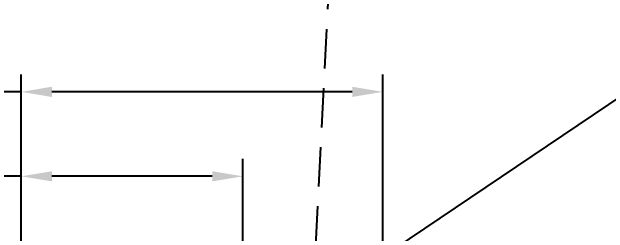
# Model space of a CAD drawing. Header units: millimetres. Extents: x 17891 to 32328, y 18593 to 29476.
# Drawn here: x 17946.2 to 18042, y 18991.7 to 19027.3 of the extents above; entities that cross this region are included whole.
import ezdxf

# ---------------------------------------------------------------- set-up
doc = ezdxf.new("R2010")
doc.units = ezdxf.units.MM
doc.header["$LTSCALE"] = 5
doc.linetypes.add('HIDDEN', pattern=[9.525, 6.35, -3.175])
doc.layers.add('WS-NO-CONTROL', color=3, linetype='Continuous')
doc.styles.add('SUBMITTAL', font='romans.shx', dxfattribs={"width": 0.75})
doc.dimstyles.new('SUBMITTAL', dxfattribs={"dimtxt": 0.09375, "dimasz": 0.09375, "dimexe": 0.03125, "dimexo": 0.0625, "dimgap": 0.0625, "dimtad": 0, "dimdec": 4, "dimzin": 4, "dimdsep": 46, "dimlunit": 4, "dimtxsty": 'SUBMITTAL', "dimcen": 0.09375, "dimclre": 6, "dimadec": 0, "dimazin": 0, "dimtfac": 1, "dimtdec": 0, "dimtofl": 0, "dimtmove": 0, "dimatfit": 3, "dimfxl": 0, "dimfrac": 2, "dimtolj": 1, "dimtzin": 4, "dimarcsym": 0})

# ---------------------------------------------------------------- blocks, each defined once
blk = doc.blocks.new('*D72')
at = {"layer": 'WS-NO-CONTROL', "color": 6, "lineweight": -2}
for p, q in [((17947.667, 18976.129), (17947.667, 19017.259)), ((18005.818, 18975.861), (18005.818, 19017.259))]:
    blk.add_line(p, q, dxfattribs=at)
at = {"layer": 'WS-NO-CONTROL', "color": 3, "lineweight": -2}
for p, q in [((17947.667, 19014.442), (17942.738, 19014.442)), ((18000.888, 19014.442), (17952.596, 19014.442))]:
    blk.add_line(p, q, dxfattribs=at)
at = {"layer": 'WS-NO-CONTROL', "color": 3}
for points in [[(17952.596, 19015.263), (17952.596, 19013.62), (17947.667, 19014.442)], [(18000.888, 19015.263), (18000.888, 19013.62), (18005.818, 19014.442)]]:
    blk.add_solid(points, dxfattribs=at)
at = {"layer": 'WS-NO-CONTROL', "color": 3, "insert": (17923.988, 19014.442), "char_height": 4.9294, "attachment_point": 5, "style": 'SUBMITTAL'}
blk.add_mtext('\\A1;4\'-10 1/8"', dxfattribs=at)
blk = doc.blocks.new('*D73')
at = {"layer": 'WS-NO-CONTROL', "color": 6, "lineweight": -2}
for p, q in [((17947.667, 18976.129), (17947.667, 19003.663)), ((17983.304, 18975.861), (17983.304, 19003.663))]:
    blk.add_line(p, q, dxfattribs=at)
at = {"layer": 'WS-NO-CONTROL', "color": 3, "lineweight": -2}
for p, q in [((17947.667, 19000.846), (17942.738, 19000.846)), ((17978.375, 19000.846), (17952.596, 19000.846))]:
    blk.add_line(p, q, dxfattribs=at)
at = {"layer": 'WS-NO-CONTROL', "color": 3}
for points in [[(17952.596, 19001.667), (17952.596, 19000.024), (17947.667, 19000.846)], [(17978.375, 19001.667), (17978.375, 19000.024), (17983.304, 19000.846)]]:
    blk.add_solid(points, dxfattribs=at)
at = {"layer": 'WS-NO-CONTROL', "color": 3, "insert": (17923.988, 19000.846), "char_height": 4.9294, "attachment_point": 5, "style": 'SUBMITTAL'}
blk.add_mtext('\\A1;2\'-11 5/8"', dxfattribs=at)

msp = doc.modelspace()

# ---------------------------------------------------------------- linework, layer by layer
at = {"layer": 'WS-NO-CONTROL', "linetype": 'HIDDEN', "ltscale": 0.2}
msp.add_line((17994.5605, 18980.1644), (17999.95, 19087.4719), dxfattribs=at)

# ---------------------------------------------------------------- dimensions: what is measured, and where the dimension line sits
at = {"layer": 'WS-NO-CONTROL', "color": 3}
for base, p1, picture, middle in [((17947.6671, 19014.4417), (18005.8178, 18973.0438), '*D72', (17923.9883, 19014.4417)), ((17947.6671, 19000.8458), (17983.304, 18973.0438), '*D73', (17923.9883, 19000.8458))]:
    dim = msp.add_linear_dim(base=base, p1=p1, p2=(17947.6671, 18973.3122), dimstyle='SUBMITTAL', override={"dimscale": 70.42, "dimtxt": 0.07, "dimasz": 0.07, "dimexe": 0.04, "dimexo": 0.04, "dimgap": 0.03125, "dimdec": 3, "dimzin": 3, "dimclrd": 3, "dimclrt": 3, "dimtdec": 3, "dimtix": 1}, dxfattribs=at)
    dim.commit()
    dim.dimension.update_dxf_attribs({"geometry": picture, "text_midpoint": middle, "dimtype": 160})

# ---------------------------------------------------------------- leaders
at = {"layer": 'WS-NO-CONTROL', "annotation_type": 0, "has_hookline": 1, "hookline_direction": 0, "text_width": 57.0471}
msp.add_leader([(17983.7415, 18973.0438), (18045.2538, 19014.5105), (18049.3264, 19014.5105)], dimstyle='SUBMITTAL', override={"dimscale": 58.18, "dimasz": 0.07, "dimgap": 0.03, "dimcen": 4.055284, "dimarcsym": 1}, dxfattribs=at)

doc.saveas('drawing.dxf')
